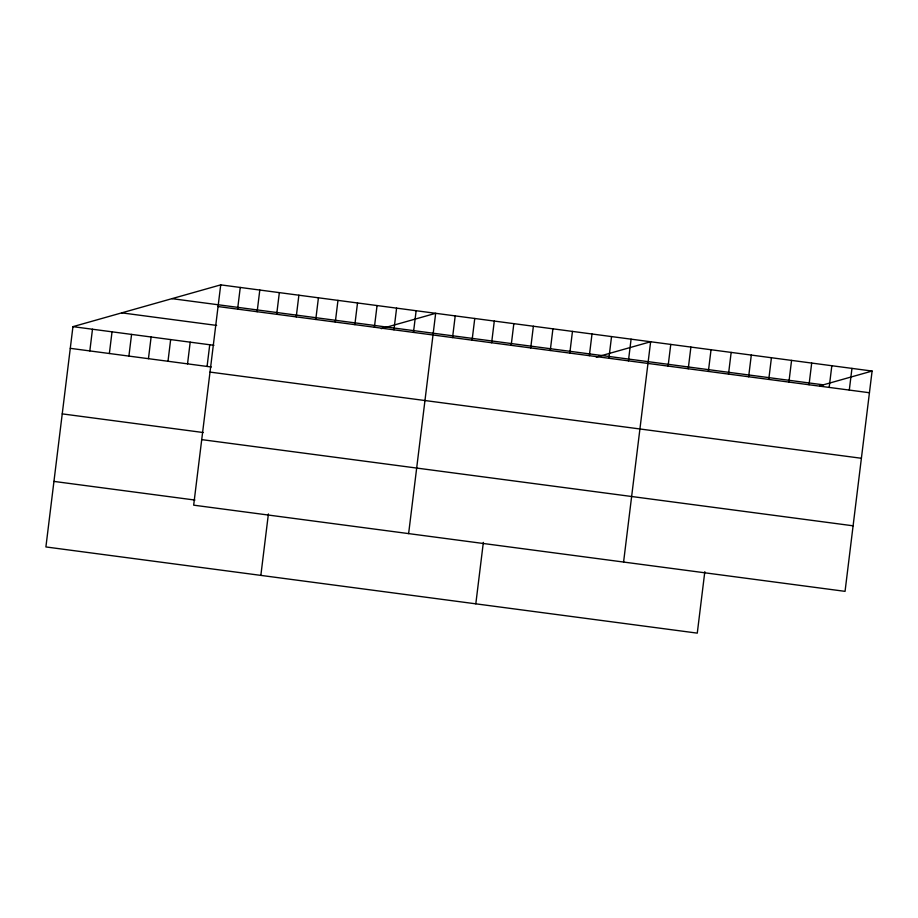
<?xml version="1.0" encoding="UTF-8"?>
<svg xmlns="http://www.w3.org/2000/svg" width="918" height="918" viewBox="0 0 918 918"><rect width="100%" height="100%" fill="white"/><g stroke="black" fill="none" stroke-linecap="round" stroke-linejoin="round"><path stroke-width="1.38" d="M220.722 284.867L193.675 505.164L845.053 591.353L872.1 371.056L220.722 284.867L72.947 326.647L45.9 546.944L697.278 633.133L704.817 571.696M89.826 350.917L92.488 329.229M109.368 353.51L112.03 331.823M128.91 356.092L131.572 334.404M148.452 358.674L151.114 336.986M167.994 361.267L170.656 339.58M187.536 363.849L190.198 342.162M207.078 366.431L209.74 344.743M237.601 309.136L240.264 287.449M257.143 311.718L259.805 290.031M276.685 314.312L279.347 292.624M260.85 575.391L268.4 513.942M296.227 316.894L298.889 295.206M315.769 319.475L318.431 297.788M335.311 322.069L337.973 300.381M354.853 324.651L357.515 302.963M374.395 327.233L377.057 305.545M393.937 329.826L396.599 308.138M413.467 332.408L416.141 310.72M408.625 533.61L435.671 313.302L381.326 328.667M452.551 337.583L455.213 315.895M472.093 340.165L474.755 318.477M491.635 342.747L494.297 321.059M475.811 603.837L483.35 542.389M511.177 345.34L513.839 323.652M530.719 347.922L533.381 326.234M550.261 350.504L552.923 328.816M569.803 353.097L572.465 331.409M589.345 355.679L592.007 333.991M608.886 358.261L611.549 336.573M628.428 360.854L631.091 339.167M623.586 562.045L650.632 341.748L596.287 357.113M668.097 366.098L670.76 344.411M688.236 368.761L690.898 347.073M708.375 371.423L711.037 349.735M728.502 374.096L731.164 352.409M748.64 376.759L751.303 355.071M768.768 379.421L771.43 357.733M788.906 382.083L791.568 360.395M809.033 384.745L811.696 363.058M829.172 387.407L831.834 365.72M849.299 390.081L851.961 368.393M819.981 385.789L872.1 371.056M171.953 298.648L823.331 384.837M218.059 306.543L869.438 392.743M121.715 312.854L216.625 325.42M72.947 326.647L213.928 345.306M70.284 348.335L211.266 366.993M210.015 372.088L861.394 458.277M62.24 413.88L203.211 432.527M201.719 439.619L853.097 525.807M53.944 481.411L194.926 500.058"/></g></svg>
